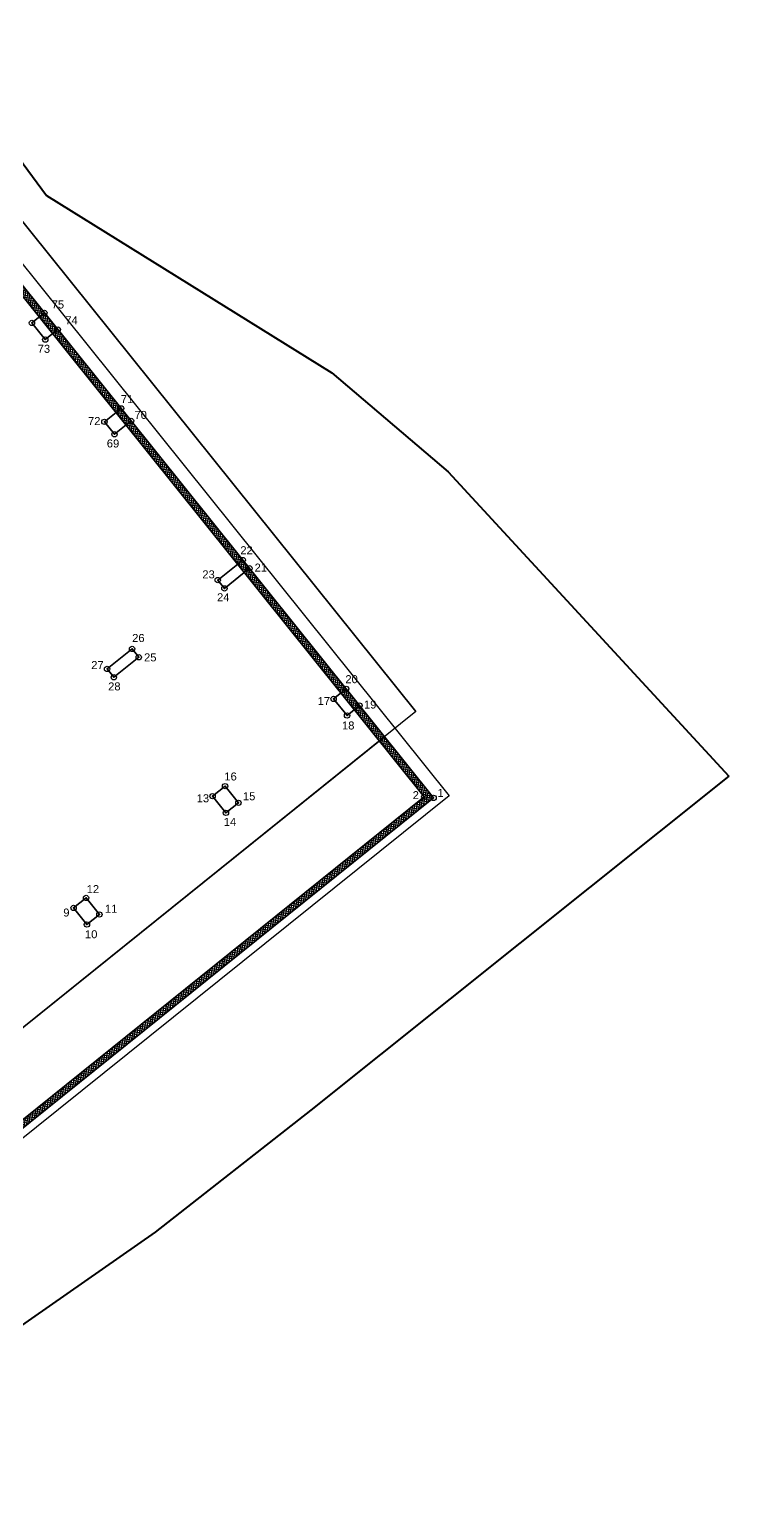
# Model space of a CAD drawing. Header units: metres. Extents: x 7511910.4 to 7511984, y 4692322.4 to 4692385.
# Drawn here: x 7511957.8 to 7511984, y 4692330.4 to 4692385 of the extents above; entities that cross this region are included whole.
import ezdxf

# ---------------------------------------------------------------- set-up
doc = ezdxf.new("R2010")
doc.units = ezdxf.units.M
doc.header["$MEASUREMENT"] = 0
doc.header["$PDMODE"] = 32
doc.header["$PDSIZE"] = 0.2
doc.layers.add('Structural - Bearing_Pen_No__21', color=7, linetype='Continuous', lineweight=35)
doc.layers.add('Structural - Bearing_Pen_No__27', color=7, linetype='Continuous', lineweight=35)
pattern_1 = [(80, (0, 0), (-0.08001562993224, 0.01410891443544), []), (170, (0, 0), (-0.01410891443544, -0.08001562993224), [])]

msp = doc.modelspace()

# ---------------------------------------------------------------- hatches: boundary and pattern name
at = {"true_color": 0x22346e}
h = msp.add_hatch(dxfattribs=at)
h.set_pattern_fill('ANSI37', color=159, scale=0.65, angle=35)
h.set_pattern_definition(pattern_1)
h.paths.add_polyline_path([(7511950.855, 4692383.26), (7511972.591, 4692356.198), (7511972.942, 4692356.159), (7511951.05, 4692383.416)])
h = msp.add_hatch(dxfattribs=at)
h.set_pattern_fill('ANSI37', color=159, scale=0.65, angle=35)
h.set_pattern_definition(pattern_1)
h.paths.add_polyline_path([(7511972.591, 4692356.198), (7511956.814, 4692343.526), (7511956.97, 4692343.331), (7511972.942, 4692356.159)])

# ---------------------------------------------------------------- linework, layer by layer
at = {"color": 0, "linetype": 'ByBlock', "lineweight": 40, "ltscale": 2}
for p, q in [((7511954.994, 4692383.377), (7511958.422, 4692378.737)), ((7511958.422, 4692378.737), (7511969.121, 4692372.097)), ((7511969.121, 4692372.097), (7511973.491, 4692368.387)), ((7511973.491, 4692368.387), (7511984.021, 4692356.967)), ((7511984.021, 4692356.967), (7511968.34, 4692344.458)), ((7511968.34, 4692344.458), (7511962.497, 4692339.88)), ((7511962.497, 4692339.88), (7511950.248, 4692331.332))]:
    msp.add_line(p, q, dxfattribs=at)
at = {"color": 1}
for points in [[(7511972.27, 4692359.392), (7511955.131, 4692345.621), (7511943.717, 4692359.831), (7511945.644, 4692361.378), (7511936.503, 4692372.758), (7511951.719, 4692384.979)], [(7511971.1, 4692358.453), (7511955.131, 4692345.621), (7511943.717, 4692359.831), (7511945.644, 4692361.378), (7511936.503, 4692372.758), (7511950.549, 4692384.04)]]:
    msp.add_lwpolyline(points, close=True, dxfattribs=at)
for points in [[(7511972.27, 4692359.392), (7511951.719, 4692384.979)], [(7511971.1, 4692358.453), (7511950.549, 4692384.04)], [(7511955.131, 4692345.621), (7511971.1, 4692358.453)]]:
    msp.add_lwpolyline(points, dxfattribs=at)
at = {"color": 159, "true_color": 0x22346e}
msp.add_lwpolyline([(7511943.436, 4692360.182), (7511945.206, 4692361.603), (7511936.347, 4692372.633), (7511950.939, 4692384.353), (7511973.52, 4692356.239), (7511957.158, 4692343.097), (7511943.436, 4692360.182)], dxfattribs=at)
at = {"color": 1}
for p in [(7511957.873, 4692373.963), (7511958.341, 4692374.339), (7511958.374, 4692373.339), (7511958.842, 4692373.715), (7511961.217, 4692370.759), (7511960.593, 4692370.258), (7511961.592, 4692370.291), (7511960.969, 4692369.79), (7511965.78, 4692365.077), (7511966.03, 4692364.765), (7511964.844, 4692364.326), (7511965.095, 4692364.014), (7511961.629, 4692361.743), (7511961.879, 4692361.432), (7511960.693, 4692360.992), (7511960.944, 4692360.68), (7511969.66, 4692360.246), (7511969.192, 4692359.87), (7511969.693, 4692359.247), (7511970.161, 4692359.622), (7511965.119, 4692356.599), (7511964.651, 4692356.223), (7511965.62, 4692355.975), (7511972.591, 4692356.198), (7511972.942, 4692356.159), (7511965.152, 4692355.6), (7511959.904, 4692352.41), (7511959.436, 4692352.034), (7511960.405, 4692351.786), (7511959.937, 4692351.411)]:
    msp.add_point(p, dxfattribs=at)
at = {"layer": 'Structural - Bearing_Pen_No__21', "color": 7, "linetype": 'Continuous', "lineweight": 35, "flags": 128}
for points in [[(7511958.341, 4692374.339), (7511957.873, 4692373.963), (7511958.374, 4692373.339), (7511958.842, 4692373.715)], [(7511960.593, 4692370.258), (7511960.969, 4692369.79), (7511961.592, 4692370.291), (7511961.217, 4692370.759)], [(7511964.844, 4692364.326), (7511965.095, 4692364.014), (7511966.03, 4692364.765), (7511965.78, 4692365.077)], [(7511960.693, 4692360.992), (7511960.944, 4692360.68), (7511961.879, 4692361.432), (7511961.629, 4692361.743)], [(7511969.66, 4692360.246), (7511969.192, 4692359.87), (7511969.693, 4692359.247), (7511970.161, 4692359.622)], [(7511965.119, 4692356.599), (7511964.651, 4692356.223), (7511965.152, 4692355.6), (7511965.62, 4692355.975)], [(7511959.904, 4692352.41), (7511959.436, 4692352.034), (7511959.937, 4692351.411), (7511960.405, 4692351.786)]]:
    msp.add_lwpolyline(points, close=True, dxfattribs=at)
at = {"layer": 'Structural - Bearing_Pen_No__27', "color": 7, "linetype": 'Continuous', "lineweight": 35}
msp.add_lwpolyline([(7511940.875, 4692330.404), (7511972.942, 4692356.159), (7511951.05, 4692383.416), (7511950.855, 4692383.26), (7511972.591, 4692356.198), (7511940.719, 4692330.599), (7511940.875, 4692330.404)], dxfattribs=at)

# ---------------------------------------------------------------- texts
at = {"color": 159, "true_color": 0x22346e, "char_height": 0.3, "attachment_point": 1}
for s, width, insert in [('{\\fArial|b0|i0|c0|p34;\\C1;75}', 0.60298, (7511958.613, 4692374.806)), ('{\\fArial|b0|i0|c0|p34;\\C1;74}', 0.3, (7511959.126, 4692374.217)), ('{\\fArial|b0|i0|c0|p34;\\C1;73}', 0.3, (7511958.087, 4692373.145)), ('{\\fArial|b0|i0|c0|p34;\\C1;71}', 0.3, (7511961.207, 4692371.257)), ('{\\fArial|b0|i0|c0|p34;\\C1;72}', 0.3, (7511959.976, 4692370.436)), ('{\\fArial|b0|i0|c0|p34;\\C1;70}', 0.3, (7511961.72, 4692370.667)), ('{\\fArial|b0|i0|c0|p34;\\C1;69}', 0.3, (7511960.681, 4692369.596)), ('{\\fArial|b0|i0|c0|p34;\\C1;22}', 0.40575, (7511965.692, 4692365.593)), ('{\\fArial|b0|i0|c0|p34;\\C1;21}', 0.3, (7511966.226, 4692364.943)), ('{\\fArial|b0|i0|c0|p34;\\C1;23}', 0.3, (7511964.265, 4692364.688)), ('{\\fArial|b0|i0|c0|p34;\\C1;24}', 0.40575, (7511964.817, 4692363.83)), ('{\\fArial|b0|i0|c0|p34;\\C1;26}', 0.3, (7511961.632, 4692362.303)), ('{\\fArial|b0|i0|c0|p34;\\C1;25}', 0.3, (7511962.079, 4692361.576)), ('{\\fArial|b0|i0|c0|p34;\\C1;27}', 0.3, (7511960.097, 4692361.288)), ('{\\fArial|b0|i0|c0|p34;\\C1;28}', 0.3, (7511960.731, 4692360.488)), ('{\\fArial|b0|i0|c0|p34;\\C1;20}', 0.3, (7511969.632, 4692360.759)), ('{\\fArial|b0|i0|c0|p34;\\C1;17}', 0.3, (7511968.593, 4692359.942)), ('{\\fArial|b0|i0|c0|p34;\\C1;19}', 0.3, (7511970.33, 4692359.808)), ('{\\fArial|b0|i0|c0|p34;\\C1;18}', 0.3, (7511969.505, 4692359.023)), ('{\\fArial|b0|i0|c0|p34;\\C1;16}', 0.3, (7511965.091, 4692357.112)), ('{\\fArial|b0|i0|c0|p34;\\C1;13}', 0.3, (7511964.053, 4692356.295)), ('{\\fArial|b0|i0|c0|p34;\\C1;15}', 0.3, (7511965.789, 4692356.371)), ('{\\fArial|b0|i0|c0|p34;\\C1;2}', 0.3, (7511972.157, 4692356.411)), ('{\\fArial|b0|i0|c0|p34;\\C1;1}', 0.3, (7511973.086, 4692356.495)), ('{\\fArial|b0|i0|c0|p34;\\C1;14}', 0.3, (7511965.069, 4692355.411)), ('{\\fArial|b0|i0|c0|p34;\\C1;12}', 0.3, (7511959.927, 4692352.889)), ('{\\fArial|b0|i0|c0|p34;\\C1;11}', 0.3, (7511960.61, 4692352.152)), ('{\\fArial|b0|i0|c0|p34;\\C1;9}', 0.3, (7511959.048, 4692352.011)), ('{\\fArial|b0|i0|c0|p34;\\C1;10}', 0.3, (7511959.862, 4692351.197))]:
    msp.add_mtext_dynamic_manual_height_columns(s, width=width, gutter_width=12.5, heights=[0], dxfattribs=dict(at, insert=insert))

doc.saveas('drawing.dxf')
